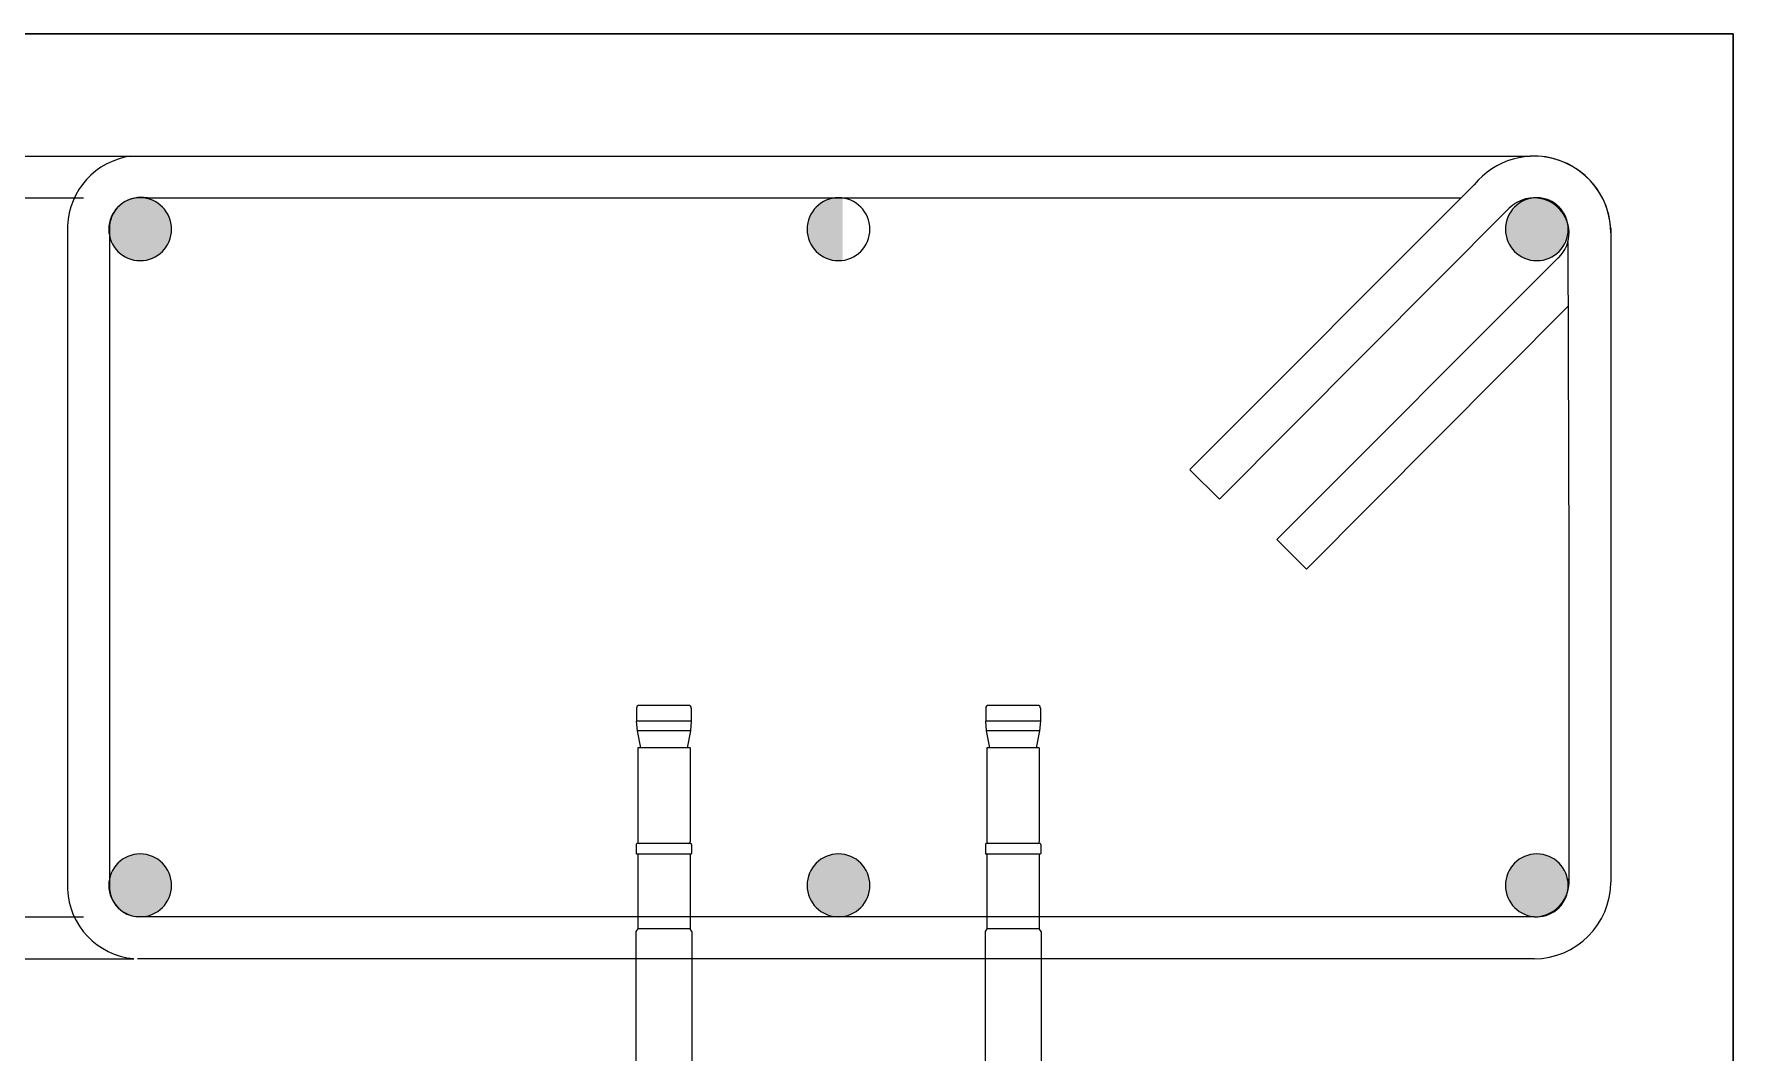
# Model space of a CAD drawing. Header units: millimetres. Extents: x 1415 to 3549, y 2194 to 4677.
# Drawn here: x 1796.8616 to 1797.3482, y 2309.3456 to 2309.6373 of the extents above; entities that cross this region are included whole.
import ezdxf

# ---------------------------------------------------------------- set-up
doc = ezdxf.new("R2010")
doc.units = ezdxf.units.MM
doc.linetypes.add('phl_thick', pattern=[0])
for name, color, linetype, lineweight in [('Layer3', 7, 'Continuous', 15), ('Layer4', 7, 'Continuous', 15), ('Setti', 5, 'Continuous', 30), ('staffe', 10, 'Continuous', 9)]:
    doc.layers.add(name, color=color, linetype=linetype, lineweight=lineweight)
doc.layers.add('projection', color=7, linetype='Continuous')

# ---------------------------------------------------------------- blocks, each defined once
blk = doc.blocks.new('*U1398')
at = {"layer": 'Layer3'}
blk.add_circle((0, 0), 0.009000000000000001, dxfattribs=at)
blk = doc.blocks.new('*U1394')
at = {"layer": 'Layer4', "color": 0, "linetype": 'ByBlock', "lineweight": -2, "transparency": 16777216}
for p in [(0, 0), (0.2, 0), (0.4, 0), (-1.151167991198512e-17, -0.188), (0.2, -0.188), (0.4, -0.188)]:
    blk.add_blockref('*U1398', p, dxfattribs=at)

msp = doc.modelspace()

# ---------------------------------------------------------------- hatches: boundary and pattern name
at = {"layer": 'Layer3', "transparency": 33554687}
h = msp.add_hatch(color=256, dxfattribs=at)
h.dxf.hatch_style = 1
h.paths.add_polyline_path([(1796.901042566498, 2309.581346678458, 0.6058779090927765), (1796.8869006013, 2309.588733165708, 0.2126198296358165), (1796.883230831189, 2309.582299526442), (1796.883230831189, 2309.579515470978, 0.9024619142231216)])
h.paths.add_polyline_path([(1797.093230831189, 2309.590267890652, 0.00750216243164646), (1797.092962627888, 2309.590299526442), (1797.091122505108, 2309.590299526442, 0.3845272961203567), (1797.083042566498, 2309.581346678458, 0.453551093089038), (1797.093230831189, 2309.572425466263)])
h = msp.add_hatch(color=256, dxfattribs=at)
h.dxf.hatch_style = 1
h.paths.add_polyline_path([(1797.301042566498, 2309.581346678458, 0.05018841256469533), (1797.300862117574, 2309.583139865236, 0.3292857021200797), (1797.291361645437, 2309.590320882963, 0.3922026646201717), (1797.283042566498, 2309.581346678458, 1)])
h = msp.add_hatch(color=256, dxfattribs=at)
h.dxf.hatch_style = 1
h.paths.add_polyline_path([(1796.883042566498, 2309.393346678457, -1), (1796.901042566498, 2309.393346678457, -0.414213562373428), (1796.892042566498, 2309.384346678457), (1797.092041503475, 2309.38434667852, -0.414178968078015), (1797.083042566498, 2309.393346678457, -1), (1797.101042566498, 2309.393346678457, -0.4142135623734285), (1797.092042566498, 2309.384346678457), (1796.891251067184, 2309.384299526442, -0.3591907590677261), (1796.88323083119, 2309.392299526443, -0.02957978157811288)])
h = msp.add_hatch(color=256, dxfattribs=at)
h.dxf.hatch_style = 1
h.paths.add_polyline_path([(1797.101042566498, 2309.393346678457, 1), (1797.083042566498, 2309.393346678457, 1)])
h.paths.add_polyline_path([(1797.300806893012, 2309.391300564881, 0.05740076723533961), (1797.301042566498, 2309.393346678457, 1), (1797.283042566498, 2309.393346678457, 0.4208261007503806), (1797.292245262854, 2309.384348961292, 0.2998395864421777)])

# ---------------------------------------------------------------- linework, layer by layer
at = {"layer": 'projection', "color": 7, "linetype": 'phl_thick'}
for p, q in [((1797.034192566499, 2309.444099529444), (1797.034192566499, 2309.440399524444)), ((1797.049892566499, 2309.440399524444), (1797.034192566499, 2309.440399524444)), ((1797.049892566499, 2309.440399524444), (1797.034192566499, 2309.440399524444)), ((1797.034445664499, 2309.437600490444), (1797.034192566499, 2309.440399524444)), ((1797.049092566499, 2309.444899524444), (1797.034992566499, 2309.444899524444)), ((1797.049892566499, 2309.440399524444), (1797.049639468499, 2309.437600490444)), ((1797.049892566499, 2309.444099529444), (1797.049892566499, 2309.440399524444)), ((1797.134192566499, 2309.444099529445), (1797.134192566499, 2309.440399524444)), ((1797.149892566499, 2309.440399524444), (1797.134192566499, 2309.440399524444)), ((1797.149892566499, 2309.440399524444), (1797.134192566499, 2309.440399524444)), ((1797.134445664499, 2309.437600490445), (1797.134192566499, 2309.440399524444)), ((1797.149092566499, 2309.444899524444), (1797.134992566499, 2309.444899524444)), ((1797.149892566499, 2309.440399524444), (1797.149639468499, 2309.437600490445)), ((1797.149892566499, 2309.444099529445), (1797.149892566499, 2309.440399524444)), ((1797.049639468499, 2309.437600490444), (1797.034445664499, 2309.437600490444)), ((1797.049639468499, 2309.437600490444), (1797.034445664499, 2309.437600490444)), ((1797.035423584499, 2309.432799526444), (1797.034445664499, 2309.437600490444)), ((1797.049639468499, 2309.437600490444), (1797.048661548499, 2309.432799526444)), ((1797.149639468499, 2309.437600490445), (1797.134445664499, 2309.437600490445)), ((1797.149639468499, 2309.437600490445), (1797.134445664499, 2309.437600490445)), ((1797.135423584499, 2309.432799526444), (1797.134445664499, 2309.437600490445)), ((1797.149639468499, 2309.437600490445), (1797.148661548499, 2309.432799526444)), ((1797.041030163499, 2309.432799526444), (1797.034542566499, 2309.432799526444)), ((1797.034542566499, 2309.432799526444), (1797.034542566499, 2309.405799526444)), ((1797.049542566499, 2309.432799526444), (1797.041030163499, 2309.432799526444)), ((1797.049542566499, 2309.432799526444), (1797.049542566499, 2309.405799526444)), ((1797.141030163499, 2309.432799526444), (1797.134542566499, 2309.432799526444)), ((1797.134542566499, 2309.432799526444), (1797.134542566499, 2309.405799526444)), ((1797.149542566499, 2309.432799526444), (1797.141030163499, 2309.432799526444)), ((1797.149542566499, 2309.432799526444), (1797.149542566499, 2309.405799526444)), ((1797.034105368499, 2309.405099529444), (1797.034105368499, 2309.402499523444)), ((1797.049779764499, 2309.405299526444), (1797.034305368499, 2309.405299526444)), ((1797.049779764499, 2309.402299526444), (1797.034305368499, 2309.402299526444)), ((1797.034542566499, 2309.402299526444), (1797.034542566499, 2309.380899524444)), ((1797.049542566499, 2309.402299526444), (1797.049542566499, 2309.380899524444)), ((1797.049979764499, 2309.405099529444), (1797.049979764499, 2309.402499523444)), ((1797.134105368499, 2309.405099529445), (1797.134105368499, 2309.402499523444)), ((1797.149779764499, 2309.405299526445), (1797.134305368499, 2309.405299526445)), ((1797.149779764499, 2309.402299526444), (1797.134305368499, 2309.402299526444)), ((1797.134542566499, 2309.402299526444), (1797.134542566499, 2309.380899524444)), ((1797.149542566499, 2309.402299526444), (1797.149542566499, 2309.380899524445)), ((1797.149979764499, 2309.405099529445), (1797.149979764499, 2309.402499523444)), ((1797.034542566499, 2309.380899524444), (1797.034042566499, 2309.380149524444)), ((1797.034042566499, 2309.380149524444), (1797.034042566499, 2309.337299526444)), ((1797.049542566499, 2309.380899524444), (1797.034542566499, 2309.380899524444)), ((1797.049542566499, 2309.380899524444), (1797.034542566499, 2309.380899524444)), ((1797.050042566499, 2309.380149524444), (1797.049542566499, 2309.380899524444)), ((1797.050042566499, 2309.380149524444), (1797.050042566499, 2309.337299526444)), ((1797.134542566499, 2309.380899524444), (1797.134042566499, 2309.380149524444)), ((1797.134042566499, 2309.380149524444), (1797.134042566499, 2309.337299526444)), ((1797.149542566499, 2309.380899524445), (1797.134542566499, 2309.380899524444)), ((1797.149542566499, 2309.380899524445), (1797.134542566499, 2309.380899524444)), ((1797.150042566499, 2309.380149524445), (1797.149542566499, 2309.380899524445)), ((1797.150042566499, 2309.380149524445), (1797.150042566499, 2309.337299526444))]:
    msp.add_line(p, q, dxfattribs=at)
for centre, radius, start, end in [((1797.034992566499, 2309.444099526444), 0.0008, 90.00000000007815, 179.9997753269214), ((1797.049092566499, 2309.444099526444), 0.0008, 0.0002246732440860271, 90.00000000007815), ((1797.134992566499, 2309.444099526444), 0.0008, 90.00000000007815, 179.9997753269214), ((1797.149092566499, 2309.444099526444), 0.0008, 0.0002246732440860271, 90.00000000007815), ((1797.034305368499, 2309.405099526444), 0.0002, 89.99993215258748, 179.9991294078668), ((1797.034305368499, 2309.402499526444), 0.0002, 180.0008705922986, 270.0000000000782), ((1797.035042566499, 2309.405799526444), 0.0005, 180.0000002345787, 270.0000000000782), ((1797.049042566499, 2309.405799526444), 0.0005, 270.0000000000782, 359.999999765587), ((1797.049779764499, 2309.405099526444), 0.0002, 0.0008705922986050397, 90.00006784756884), ((1797.049779764499, 2309.402499526444), 0.0002, 270.0000000000782, 359.999129407867), ((1797.134305368499, 2309.405099526445), 0.0002, 89.99993215258748, 179.9991294078668), ((1797.134305368499, 2309.402499526445), 0.0002, 180.0008705922986, 270.0000000000782), ((1797.135042566499, 2309.405799526444), 0.0005, 180.0000002345787, 270.0000000000782), ((1797.149042566499, 2309.405799526444), 0.0005, 270.0000000000782, 359.999999765587), ((1797.149779764499, 2309.405099526445), 0.0002, 0.0008705922986050397, 90.00006784756884), ((1797.149779764499, 2309.402499526445), 0.0002, 270.0000000000782, 359.999129407867)]:
    msp.add_arc(centre, radius, start, end, dxfattribs=at)
at = {"layer": 'Setti'}
msp.add_lwpolyline([(1796.098230831189, 2309.637299526442), (1794.848230831189, 2309.637299526442), (1794.848230831189, 2309.487299526442), (1794.848230831189, 2309.337299526442), (1796.098230831189, 2309.337299526442), (1797.348230831189, 2309.337299526442), (1797.348230831189, 2309.487299526442), (1797.348230831189, 2309.637299526442)], close=True, dxfattribs=at)
at = {"layer": 'staffe'}
for p, q in [((1796.890232992352, 2309.602299526004), (1797.290152473588, 2309.602299526442)), ((1796.894183632752, 2309.590299526442), (1797.270355891556, 2309.590299526442)), ((1796.871230831417, 2309.582299526442), (1796.871230831418, 2309.487299526004)), ((1796.883230831189, 2309.582299526442), (1796.88323083119, 2309.487299526004)), ((1797.313230831189, 2309.581564636957), (1797.313230831189, 2309.487299526442)), ((1797.300899422597, 2309.577588612962), (1797.301230831189, 2309.487299526442)), ((1797.313230831189, 2309.580299526442), (1797.313230831189, 2309.487299526442)), ((1796.871230831418, 2309.487299526004), (1796.871230831418, 2309.392299526443)), ((1796.88323083119, 2309.487299526004), (1796.88323083119, 2309.392299526443)), ((1797.301230831189, 2309.487299526442), (1797.301230831189, 2309.393663672371)), ((1797.313230831189, 2309.487299526442), (1797.313230831189, 2309.394299526442)), ((1797.291251067184, 2309.384299526442), (1796.891251067184, 2309.384299526442)), ((1797.291251067184, 2309.372299526442), (1796.891243009337, 2309.372329221042))]:
    msp.add_line(p, q, dxfattribs=at)
for points in [[(1795.306228669345, 2309.602299526004), (1796.890232992352, 2309.602299526004)], [(1797.274124989196, 2309.594076589935), (1797.192699289662, 2309.512478800088)], [(1795.322784683762, 2309.590299526442), (1796.875800817315, 2309.590299526442)], [(1797.284164466656, 2309.58738612697), (1797.201180899226, 2309.503989848491), (1797.192674632077, 2309.512454019871)], [(1797.299042815078, 2309.574031459376), (1797.217617115544, 2309.492433669529)], [(1797.300966972409, 2309.559185315492), (1797.226098725108, 2309.483944717932), (1797.217592457959, 2309.492408889311)], [(1795.323291464493, 2309.384299526442), (1796.875807978065, 2309.384299526442)], [(1795.306234693671, 2309.372299526442), (1796.890226968572, 2309.372299526442)]]:
    msp.add_lwpolyline(points, dxfattribs=at)
for centre, radius, start, end in [((1796.892280402826, 2309.581434159473), 0.02106735190995866, 97.940360496631, 177.6458442069138), ((1797.291251067184, 2309.580299526442), 0.02197976400543666, 0, 141.1850818665431), ((1797.29113292424, 2309.580180000542), 0.0221412445351245, 3.585418327800647, 92.53798106589498), ((1796.892288458017, 2309.581396469162), 0.00910253350487522, 77.98293609910084, 174.3063514729191), ((1797.291251067184, 2309.580299526442), 0.01002196657709181, 307.8596572607932, 135.2842478033297), ((1796.892069332038, 2309.393116141212), 0.02085449514511608, 182.2441466300618, 264.6345420115265), ((1796.892090639647, 2309.39316148419), 0.008901639008805492, 185.5567346276967, 264.5880118478199), ((1797.291251067184, 2309.394321493019), 0.01002196657709181, 270, 5.259968385616445), ((1797.291181592714, 2309.39434871032), 0.02204929333031854, 270.1805318842083, 359.8721940479175)]:
    msp.add_arc(centre, radius, start, end, dxfattribs=at)

# ---------------------------------------------------------------- block references
at = {"layer": 'Layer4', "xscale": -1}
msp.add_blockref('*U1394', (1797.292042566498, 2309.581346678458), dxfattribs=at)

doc.saveas('drawing.dxf')
